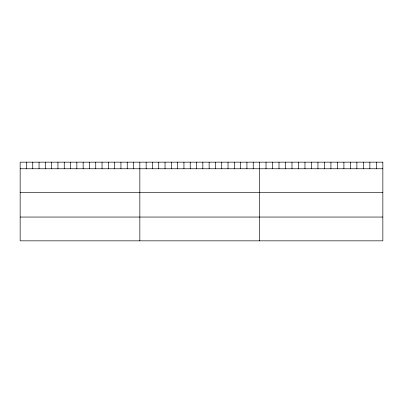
<?xml version="1.0" encoding="UTF-8"?>
<svg xmlns="http://www.w3.org/2000/svg" width="403" height="403" viewBox="0 0 403 403"><rect width="100%" height="100%" fill="white"/><g stroke="black" fill="none" stroke-linecap="round" stroke-linejoin="round"><path stroke-width="0.6" d="M20.15 168.761L382.85 168.761M20.15 192.543L382.85 192.543M20.15 217.051L382.85 217.051M376.362 162.162L376.362 168.761M369.868 162.162L369.868 168.761M363.38 162.162L363.38 168.761M356.887 162.162L356.887 168.761M350.398 162.162L350.398 168.761M343.905 162.162L343.905 168.761M337.417 162.162L337.417 168.761M330.928 162.162L330.928 168.761M324.435 162.162L324.435 168.761M317.947 162.162L317.947 168.761M311.454 162.162L311.454 168.761M304.965 162.162L304.965 168.761M298.477 162.162L298.477 168.761M291.984 162.162L291.984 168.761M285.495 162.162L285.495 168.761M279.002 162.162L279.002 168.761M272.514 162.162L272.514 168.761M266.02 162.162L266.02 168.761M259.532 162.162L259.532 240.838M253.23 162.162L253.23 168.761M246.933 162.162L246.933 168.761M240.631 162.162L240.631 168.761M234.334 162.162L234.334 168.761M228.033 162.162L228.033 168.761M221.736 162.162L221.736 168.761M215.434 162.162L215.434 168.761M209.137 162.162L209.137 168.761M202.835 162.162L202.835 168.761M196.538 162.162L196.538 168.761M190.236 162.162L190.236 168.761M183.939 162.162L183.939 168.761M177.637 162.162L177.637 168.761M171.34 162.162L171.34 168.761M165.039 162.162L165.039 168.761M158.742 162.162L158.742 168.761M152.44 162.162L152.44 168.761M146.143 162.162L146.143 168.761M139.841 162.162L139.841 240.838M133.539 162.162L133.539 168.761M127.242 162.162L127.242 168.761M120.94 162.162L120.94 168.761M114.643 162.162L114.643 168.761M108.342 162.162L108.342 168.761M102.045 162.162L102.045 168.761M95.743 162.162L95.743 168.761M89.446 162.162L89.446 168.761M83.144 162.162L83.144 168.761M76.847 162.162L76.847 168.761M70.545 162.162L70.545 168.761M64.248 162.162L64.248 168.761M57.946 162.162L57.946 168.761M51.649 162.162L51.649 168.761M45.348 162.162L45.348 168.761M39.051 162.162L39.051 168.761M32.749 162.162L32.749 168.761M26.452 162.162L26.452 168.761M382.85 162.162L20.15 162.162L20.15 240.838L382.85 240.838L382.85 162.162"/></g></svg>
